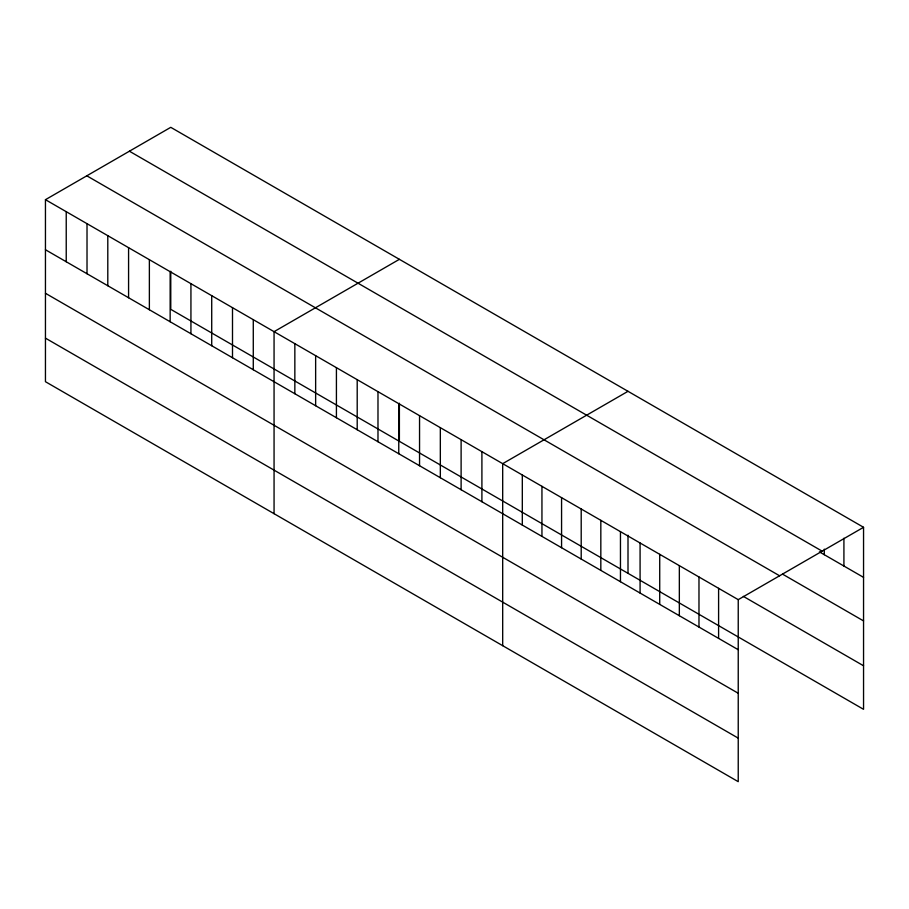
<?xml version="1.0" encoding="UTF-8"?>
<svg xmlns="http://www.w3.org/2000/svg" width="909" height="909" viewBox="0 0 909 909"><rect width="100%" height="100%" fill="white"/><g stroke="black" fill="none" stroke-linecap="round" stroke-linejoin="round"><path stroke-width="1.36" d="M45.45 199.685L738.233 599.656L738.233 781.672L45.45 381.7L45.45 199.685L170.767 127.328L863.55 527.3L863.55 709.315L170.767 309.344L170.767 271.246M399.392 259.326L274.063 331.671L274.063 513.687M628.005 391.313L502.688 463.67L502.688 645.674M738.233 599.656L863.55 527.3M129.419 151.212L822.191 551.184M819.384 551.865L863.55 577.363M782.581 574.158L863.55 620.915M86.809 175.812L779.581 575.783M743.323 596.361L863.55 665.774M45.45 249.748L738.233 649.719M45.45 293.289L738.233 693.26M45.45 338.148L738.233 738.131M843.916 538.219L843.916 566.034M824.293 549.138L824.293 554.706M718.599 588.328L718.599 638.391M698.976 576.988L698.976 627.051M679.341 565.659L679.341 615.723M659.718 554.331L659.718 604.394M640.084 542.991L640.084 593.054M628.005 535.231L628.005 573.329M620.461 531.663L620.461 581.726M600.826 520.334L600.826 570.398M581.203 508.995L581.203 559.058M561.569 497.666L561.569 547.729M541.946 486.326L541.946 536.39M522.311 474.998L522.311 525.061M481.906 451.671L481.906 501.734M461.113 439.672L461.113 489.735M440.331 427.673L440.331 477.736M419.549 415.674L419.549 465.738M399.392 403.232L399.392 441.331M398.767 403.676L398.767 453.739M377.985 391.665L377.985 441.74M357.203 379.667L357.203 429.741M336.421 367.668L336.421 417.731M315.639 355.669L315.639 405.732M294.846 343.67L294.846 393.733M253.281 319.673L253.281 369.736M232.499 307.674L232.499 357.737M211.717 295.675L211.717 345.738M190.935 283.676L190.935 333.739M170.153 271.677L170.153 321.741M149.371 259.679L149.371 309.742M128.578 247.68L128.578 297.743M107.796 235.681L107.796 285.744M87.014 223.682L87.014 273.745M66.232 211.683L66.232 261.747"/></g></svg>
